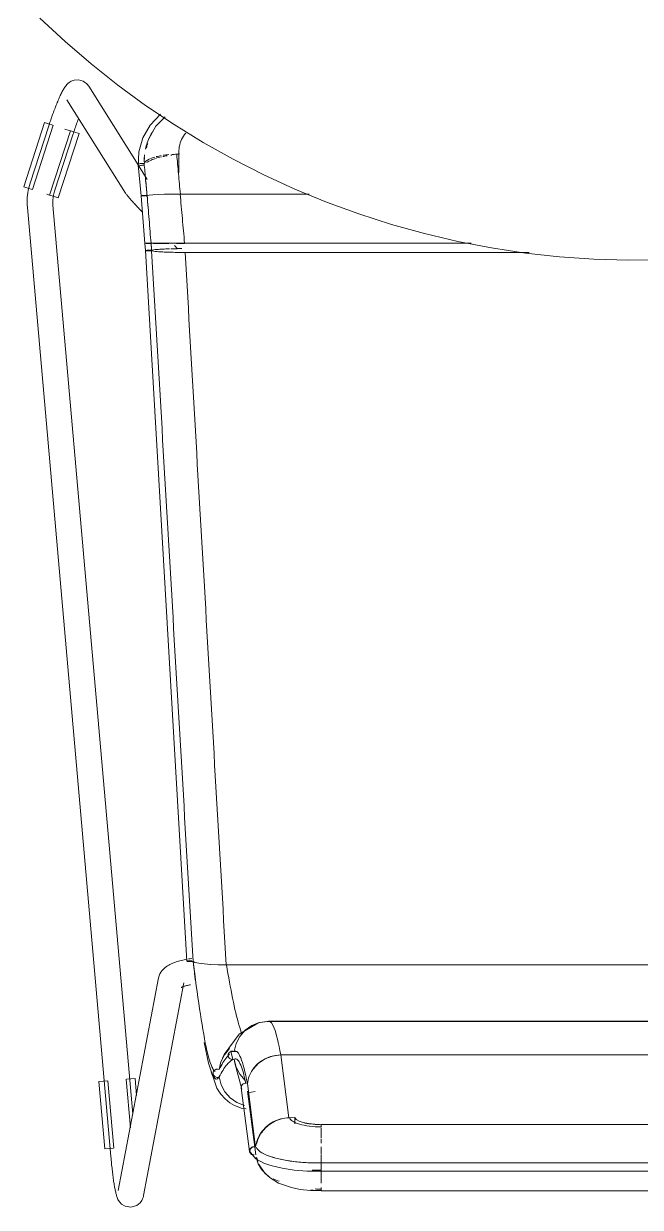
# Model space of a CAD drawing. Header units: millimetres. Extents: x 155920 to 295199, y -4084 to 97293.
# Drawn here: x 230005 to 230292, y 30465 to 31017 of the extents above; entities that cross this region are included whole.
import ezdxf

# ---------------------------------------------------------------- set-up
doc = ezdxf.new("R2010")
doc.units = ezdxf.units.MM
doc.header["$MEASUREMENT"] = 0
doc.layers.add('I-FURN', color=8, linetype='CONTINUOUS', lineweight=9)

msp = doc.modelspace()

# ---------------------------------------------------------------- linework, layer by layer
at = {"layer": 'I-FURN'}
for p, q in [((230012.33, 31019.91), (230024.03, 31009)), ((230024.03, 31009), (230036.16, 30998.56)), ((230036.16, 30998.56), (230048.69, 30988.61)), ((230030.27, 30991.16), (230028.3, 30990.99)), ((230032.5, 30990.57), (230030.27, 30991.16)), ((230022.76, 30985.68), (230022.53, 30985.24)), ((230022.99, 30986.11), (230022.76, 30985.68)), ((230023.22, 30986.52), (230022.99, 30986.11)), ((230023.45, 30986.92), (230023.22, 30986.52)), ((230023.69, 30987.31), (230023.45, 30986.92)), ((230023.95, 30987.7), (230023.69, 30987.31)), ((230024.23, 30988.09), (230023.95, 30987.7)), ((230024.54, 30988.49), (230024.23, 30988.09)), ((230024.91, 30988.91), (230024.54, 30988.49)), ((230025.37, 30989.38), (230024.91, 30988.91)), ((230026, 30989.9), (230025.37, 30989.38)), ((230026.92, 30990.47), (230026, 30989.9)), ((230028.3, 30990.99), (230026.92, 30990.47)), ((230034.23, 30989.35), (230032.5, 30990.57)), ((230034.23, 30989.35), (230035.12, 30988.23)), ((230058.16, 30951.46), (230035.12, 30988.23)), ((230048.69, 30988.61), (230061.61, 30979.18)), ((230020.39, 30980.5), (230020.14, 30979.89)), ((230020.63, 30981.1), (230020.39, 30980.5)), ((230020.88, 30981.68), (230020.63, 30981.1)), ((230021.12, 30982.24), (230020.88, 30981.68)), ((230021.36, 30982.78), (230021.12, 30982.24)), ((230021.6, 30983.31), (230021.36, 30982.78)), ((230021.84, 30983.82), (230021.6, 30983.31)), ((230022.07, 30984.31), (230021.84, 30983.82)), ((230022.3, 30984.78), (230022.07, 30984.31)), ((230022.53, 30985.24), (230022.3, 30984.78)), ((230024.95, 30981.86), (230052.26, 30938.27)), ((230018.36, 30975.24), (230018.11, 30974.53)), ((230018.62, 30975.94), (230018.36, 30975.24)), ((230018.87, 30976.63), (230018.62, 30975.94)), ((230019.13, 30977.31), (230018.87, 30976.63)), ((230019.38, 30977.97), (230019.13, 30977.31)), ((230019.64, 30978.63), (230019.38, 30977.97)), ((230019.89, 30979.27), (230019.64, 30978.63)), ((230020.14, 30979.89), (230019.89, 30979.27)), ((230061.61, 30979.18), (230074.9, 30970.27)), ((230063.76, 30970.04), (230068.5, 30975.19)), ((230004.75, 30941.25), (230014.44, 30971.26)), ((230016.46, 30969.7), (230007.75, 30942.89)), ((230008.8, 30939.95), (230018.48, 30969.95)), ((230014.44, 30971.26), (230016.39, 30970.63)), ((230016.39, 30970.63), (230018.37, 30969.99)), ((230016.61, 30970.16), (230016.46, 30969.7)), ((230016.86, 30970.9), (230016.61, 30970.16)), ((230017.1, 30971.64), (230016.86, 30970.9)), ((230017.35, 30972.37), (230017.1, 30971.64)), ((230017.6, 30973.1), (230017.35, 30972.37)), ((230017.86, 30973.82), (230017.6, 30973.1)), ((230018.11, 30974.53), (230017.86, 30973.82)), ((230028.91, 30969.07), (230028.67, 30968.39)), ((230029.14, 30969.74), (230028.91, 30969.07)), ((230029.38, 30970.41), (230029.14, 30969.74)), ((230029.61, 30971.07), (230029.38, 30970.41)), ((230029.85, 30971.71), (230029.61, 30971.07)), ((230030.08, 30972.35), (230029.85, 30971.71)), ((230030.32, 30972.97), (230030.08, 30972.35)), ((230060.37, 30964.03), (230063.76, 30970.04)), ((230063.08, 30963.63), (230066.44, 30969.46)), ((230066.44, 30969.46), (230070.71, 30973.93)), ((230074.9, 30970.27), (230088.53, 30961.89)), ((230026.55, 30967.35), (230016.86, 30937.34)), ((230019.17, 30939.18), (230027.88, 30965.99)), ((230020.91, 30936.04), (230030.6, 30966.04)), ((230026.46, 30967.38), (230023.98, 30968.18)), ((230026.67, 30967.31), (230028.64, 30966.67)), ((230027.98, 30966.32), (230027.88, 30965.99)), ((230028.21, 30967.02), (230027.98, 30966.32)), ((230028.44, 30967.7), (230028.21, 30967.02)), ((230028.67, 30968.39), (230028.44, 30967.7)), ((230028.64, 30966.67), (230030.6, 30966.04)), ((230058.5, 30957.51), (230060.37, 30964.03)), ((230088.53, 30961.89), (230102.49, 30954.07)), ((230058.21, 30950.6), (230058.5, 30957.51)), ((230076.16, 30956.39), (230077.21, 30956.39)), ((230077.15, 30957.63), (230077.15, 30947.88)), ((230102.49, 30954.07), (230116.74, 30946.81)), ((230058.09, 30951.5), (230059.51, 30937)), ((230062.43, 30944.64), (230058.39, 30951.09)), ((230007.42, 30941.8), (230007.13, 30940.69)), ((230007.75, 30942.89), (230007.42, 30941.8)), ((230116.74, 30946.81), (230131.28, 30940.13)), ((230006.71, 30940.62), (230004.75, 30941.25)), ((230006.43, 30936.18), (230006.37, 30935.04)), ((230006.54, 30937.32), (230006.43, 30936.18)), ((230006.69, 30938.45), (230006.54, 30937.32)), ((230006.89, 30939.58), (230006.69, 30938.45)), ((230008.68, 30939.99), (230006.71, 30940.62)), ((230007.13, 30940.69), (230006.89, 30939.58)), ((230016.77, 30937.37), (230015.6, 30937.75)), ((230018.96, 30936.67), (230016.98, 30937.3)), ((230018.4, 30935.26), (230018.46, 30935.92)), ((230018.46, 30935.92), (230018.55, 30936.58)), ((230018.55, 30936.58), (230018.66, 30937.23)), ((230018.66, 30937.23), (230018.8, 30937.88)), ((230018.8, 30937.88), (230018.97, 30938.52)), ((230020.91, 30936.04), (230018.96, 30936.67)), ((230018.97, 30938.52), (230019.16, 30939.16)), ((230019.16, 30939.16), (230019.17, 30939.18)), ((230052.26, 30938.27), (230052.47, 30937.95)), ((230052.47, 30937.95), (230052.66, 30937.69)), ((230052.66, 30937.69), (230052.83, 30937.46)), ((230052.83, 30937.46), (230053.01, 30937.24)), ((230053.01, 30937.24), (230053.19, 30937.02)), ((230053.19, 30937.02), (230053.37, 30936.79)), ((230053.37, 30936.79), (230053.58, 30936.55)), ((230053.58, 30936.55), (230053.79, 30936.29)), ((230053.79, 30936.29), (230054.02, 30936.03)), ((230054.02, 30936.03), (230054.26, 30935.75)), ((230059.51, 30937.01), (230059.58, 30937.03)), ((230059.58, 30937.03), (230059.51, 30937.01)), ((230059.51, 30937), (230061.34, 30914.8)), ((230059.51, 30937), (230059.57, 30936.98)), ((230059.58, 30936.98), (230059.51, 30937)), ((230059.57, 30936.98), (230059.76, 30936.95)), ((230059.77, 30937.06), (230059.58, 30937.03)), ((230059.76, 30936.95), (230059.58, 30936.98)), ((230060.06, 30936.93), (230059.76, 30936.95)), ((230059.76, 30936.95), (230060.05, 30936.93)), ((230060.06, 30937.08), (230059.77, 30937.06)), ((230059.77, 30937.06), (230060.07, 30937.08)), ((230060.05, 30936.93), (230060.43, 30936.92)), ((230060.45, 30937.09), (230060.06, 30937.08)), ((230060.44, 30936.92), (230060.06, 30936.93)), ((230060.07, 30937.08), (230060.45, 30937.09)), ((230060.43, 30936.92), (230060.89, 30936.91)), ((230060.89, 30936.91), (230060.44, 30936.92)), ((230060.9, 30937.1), (230060.45, 30937.09)), ((230060.45, 30937.09), (230060.9, 30937.1)), ((230060.89, 30936.91), (230061.38, 30936.9)), ((230061.38, 30936.9), (230060.89, 30936.91)), ((230061.39, 30937.11), (230060.9, 30937.1)), ((230060.9, 30937.1), (230061.4, 30937.11)), ((230061.89, 30937.11), (230061.39, 30937.11)), ((230061.4, 30937.11), (230061.89, 30937.11)), ((230061.87, 30936.9), (230062.35, 30936.91)), ((230062.35, 30936.91), (230061.88, 30936.9)), ((230062.36, 30937.1), (230061.89, 30937.11)), ((230061.89, 30937.11), (230062.36, 30937.1)), ((230062.36, 30937.1), (230063.25, 30937.29)), ((230063.25, 30937.29), (230062.36, 30937.1)), ((230063.25, 30937.29), (230064.97, 30937.47)), ((230064.99, 30937.47), (230063.25, 30937.29)), ((230064.98, 30937.47), (230067.42, 30937.62)), ((230067.46, 30937.62), (230064.99, 30937.47)), ((230070.56, 30937.74), (230067.46, 30937.62)), ((230067.46, 30937.62), (230070.5, 30937.73)), ((230070.56, 30937.73), (230074, 30937.81)), ((230074.1, 30937.81), (230070.56, 30937.74)), ((230074.1, 30937.81), (230077.74, 30937.84)), ((230077.86, 30937.84), (230074.1, 30937.81)), ((230137.97, 30937.84), (230077.86, 30937.84)), ((230077.86, 30937.84), (230137.97, 30937.84)), ((230131.28, 30940.13), (230146.07, 30934.04)), ((230006.37, 30935.04), (230006.36, 30933.9)), ((230006.36, 30933.9), (230006.39, 30932.76)), ((230006.39, 30932.76), (230006.46, 30931.62)), ((230006.46, 30931.62), (230006.47, 30931.57)), ((230006.47, 30931.57), (230045.41, 30488.25)), ((230018.36, 30934.6), (230018.4, 30935.26)), ((230018.36, 30933.94), (230018.36, 30934.6)), ((230018.37, 30933.28), (230018.36, 30933.94)), ((230018.42, 30932.62), (230018.37, 30933.28)), ((230055.72, 30508.12), (230018.42, 30932.62)), ((230054.26, 30935.75), (230054.52, 30935.45)), ((230054.52, 30935.45), (230054.79, 30935.14)), ((230054.79, 30935.14), (230055.08, 30934.82)), ((230055.08, 30934.82), (230055.38, 30934.48)), ((230055.38, 30934.48), (230055.7, 30934.13)), ((230055.7, 30934.13), (230056.03, 30933.77)), ((230056.03, 30933.77), (230056.37, 30933.39)), ((230056.37, 30933.39), (230056.73, 30933)), ((230056.73, 30933), (230057.09, 30932.6)), ((230057.09, 30932.6), (230057.48, 30932.19)), ((230057.48, 30932.19), (230057.87, 30931.76)), ((230057.87, 30931.76), (230058.27, 30931.33)), ((230058.27, 30931.33), (230058.68, 30930.88)), ((230058.68, 30930.88), (230059.11, 30930.43)), ((230059.11, 30930.43), (230059.54, 30929.96)), ((230146.07, 30934.04), (230161.1, 30928.54)), ((230059.54, 30929.96), (230059.98, 30929.49)), ((230161.1, 30928.54), (230176.33, 30923.65)), ((230176.33, 30923.65), (230191.75, 30919.37)), ((230191.75, 30919.37), (230207.32, 30915.71)), ((230061.34, 30914.8), (230061.41, 30914.81)), ((230061.4, 30914.81), (230061.34, 30914.8)), ((230061.61, 30911.44), (230061.34, 30914.8)), ((230061.41, 30914.8), (230061.34, 30914.8)), ((230061.34, 30914.8), (230061.4, 30914.8)), ((230061.59, 30914.81), (230061.89, 30914.81)), ((230061.88, 30914.81), (230061.59, 30914.81)), ((230062.26, 30914.81), (230061.88, 30914.81)), ((230061.89, 30914.81), (230062.27, 30914.81)), ((230062.27, 30914.8), (230061.89, 30914.8)), ((230061.89, 30914.8), (230062.27, 30914.8)), ((230062.72, 30914.81), (230062.26, 30914.81)), ((230062.27, 30914.81), (230062.72, 30914.81)), ((230062.73, 30914.8), (230062.27, 30914.8)), ((230062.27, 30914.8), (230062.72, 30914.8)), ((230062.72, 30914.81), (230063.21, 30914.81)), ((230063.21, 30914.81), (230062.72, 30914.81)), ((230062.72, 30914.8), (230063.21, 30914.8)), ((230063.22, 30914.8), (230062.73, 30914.8)), ((230063.21, 30914.81), (230063.71, 30914.81)), ((230063.7, 30914.81), (230063.21, 30914.81)), ((230063.21, 30914.8), (230063.71, 30914.8)), ((230063.71, 30914.8), (230063.22, 30914.8)), ((230064.17, 30914.81), (230063.7, 30914.81)), ((230063.71, 30914.81), (230064.18, 30914.81)), ((230064.18, 30914.8), (230063.71, 30914.8)), ((230063.71, 30914.8), (230064.18, 30914.8)), ((230065.06, 30914.83), (230064.17, 30914.81)), ((230064.18, 30914.81), (230065.07, 30914.83)), ((230066.81, 30914.84), (230065.06, 30914.83)), ((230065.07, 30914.83), (230066.81, 30914.84)), ((230066.83, 30914.77), (230065.08, 30914.78)), ((230065.08, 30914.78), (230066.83, 30914.77)), ((230066.81, 30914.84), (230069.31, 30914.85)), ((230069.31, 30914.85), (230066.81, 30914.84)), ((230069.33, 30914.76), (230066.83, 30914.77)), ((230066.83, 30914.77), (230069.33, 30914.76)), ((230072.45, 30914.86), (230069.31, 30914.85)), ((230069.32, 30914.85), (230072.44, 30914.86)), ((230072.45, 30914.75), (230069.33, 30914.76)), ((230069.33, 30914.76), (230072.45, 30914.75)), ((230072.45, 30914.86), (230076.01, 30914.87)), ((230076.01, 30914.87), (230072.45, 30914.86)), ((230076.01, 30914.87), (230079.8, 30914.87)), ((230079.8, 30914.87), (230076.01, 30914.87)), ((230079.79, 30914.74), (230076.01, 30914.74)), ((230076.01, 30914.74), (230079.79, 30914.74)), ((230079.8, 30914.87), (230213.54, 30914.87)), ((230213.54, 30914.87), (230079.8, 30914.87)), ((230207.32, 30915.71), (230223.03, 30912.68)), ((230061.68, 30911.47), (230061.61, 30911.45)), ((230061.61, 30911.44), (230080.9, 30579.54)), ((230061.61, 30911.44), (230061.68, 30911.42)), ((230061.87, 30911.5), (230061.68, 30911.47)), ((230061.68, 30911.42), (230061.86, 30911.39)), ((230061.86, 30911.39), (230062.16, 30911.37)), ((230062.16, 30911.52), (230061.87, 30911.5)), ((230062.55, 30911.54), (230062.16, 30911.52)), ((230062.16, 30911.37), (230062.54, 30911.35)), ((230062.54, 30911.35), (230062.99, 30911.34)), ((230063, 30911.55), (230062.55, 30911.54)), ((230062.99, 30911.34), (230063.48, 30911.33)), ((230063.49, 30911.56), (230063, 30911.55)), ((230063.48, 30911.33), (230063.98, 30911.34)), ((230063.98, 30911.55), (230063.49, 30911.56)), ((230064.45, 30911.54), (230063.98, 30911.55)), ((230063.98, 30911.34), (230064.45, 30911.35)), ((230065.36, 30911.75), (230064.45, 30911.54)), ((230064.45, 30911.35), (230065.34, 30911.13)), ((230065.34, 30911.13), (230067.08, 30910.94)), ((230067.11, 30911.95), (230065.36, 30911.75)), ((230067.08, 30910.94), (230069.59, 30910.78)), ((230069.6, 30912.11), (230067.11, 30911.95)), ((230069.59, 30910.78), (230072.72, 30910.66)), ((230072.72, 30912.23), (230069.6, 30912.11)), ((230072.72, 30910.66), (230076.28, 30910.58)), ((230076.27, 30912.31), (230073.37, 30912.25)), ((230075.1, 30913.72), (230076.52, 30912.25)), ((230078.53, 30912.33), (230076.27, 30912.31)), ((230076.28, 30910.58), (230080.07, 30910.55)), ((230080.07, 30910.55), (230240.64, 30910.55)), ((230240.64, 30910.55), (230080.07, 30910.55)), ((230223.03, 30912.68), (230238.85, 30910.27)), ((230238.85, 30910.27), (230254.75, 30908.5)), ((230254.75, 30908.5), (230270.71, 30907.37)), ((230270.71, 30907.37), (230286.7, 30906.88)), ((230286.7, 30906.88), (230302.7, 30907.03)), ((230070.28, 30576.16), (230070.81, 30576.62)), ((230070.81, 30576.62), (230071.34, 30577.02)), ((230071.34, 30577.02), (230071.88, 30577.38)), ((230071.88, 30577.38), (230072.42, 30577.7)), ((230072.42, 30577.7), (230072.96, 30577.99)), ((230072.96, 30577.99), (230073.51, 30578.26)), ((230073.51, 30578.26), (230074.07, 30578.52)), ((230074.07, 30578.52), (230074.64, 30578.75)), ((230074.64, 30578.75), (230075.22, 30578.97)), ((230075.22, 30578.97), (230075.81, 30579.18)), ((230075.81, 30579.18), (230076.42, 30579.37)), ((230076.42, 30579.37), (230077.03, 30579.55)), ((230077.03, 30579.55), (230077.66, 30579.73)), ((230077.66, 30579.73), (230078.31, 30579.89)), ((230078.31, 30579.89), (230078.96, 30580.04)), ((230078.96, 30580.04), (230079.63, 30580.18)), ((230079.63, 30580.18), (230080.31, 30580.32)), ((230080.31, 30580.32), (230081, 30580.44)), ((230080.96, 30579.59), (230080.9, 30579.54)), ((230080.9, 30579.54), (230080.96, 30579.59)), ((230080.97, 30579.48), (230080.9, 30579.54)), ((230080.9, 30579.53), (230080.97, 30579.48)), ((230081.15, 30579.64), (230080.96, 30579.59)), ((230080.96, 30579.59), (230081.14, 30579.64)), ((230080.97, 30579.48), (230081.17, 30579.43)), ((230081.16, 30579.43), (230080.97, 30579.48)), ((230081.14, 30579.64), (230081.43, 30579.68)), ((230081.44, 30579.68), (230081.15, 30579.64)), ((230081.46, 30579.39), (230081.16, 30579.43)), ((230081.17, 30579.43), (230081.47, 30579.39)), ((230081.43, 30579.68), (230081.81, 30579.72)), ((230081.82, 30579.72), (230081.44, 30579.68)), ((230081.85, 30579.35), (230081.46, 30579.39)), ((230081.47, 30579.39), (230081.85, 30579.35)), ((230081.71, 30580.56), (230082.42, 30580.67)), ((230081.81, 30579.72), (230082.27, 30579.74)), ((230082.27, 30579.74), (230081.82, 30579.72)), ((230081.85, 30579.35), (230082.31, 30579.33)), ((230082.3, 30579.33), (230081.85, 30579.35)), ((230082.76, 30579.75), (230082.27, 30579.74)), ((230082.27, 30579.74), (230082.76, 30579.75)), ((230082.8, 30579.32), (230082.3, 30579.33)), ((230082.31, 30579.33), (230082.8, 30579.32)), ((230082.42, 30580.67), (230083.15, 30580.77)), ((230083.26, 30579.75), (230082.76, 30579.75)), ((230082.76, 30579.75), (230083.26, 30579.75)), ((230082.8, 30579.32), (230083.3, 30579.33)), ((230083.29, 30579.33), (230082.8, 30579.32)), ((230083.77, 30579.35), (230083.29, 30579.33)), ((230083.3, 30579.33), (230083.77, 30579.35)), ((230084.67, 30578.95), (230083.77, 30579.35)), ((230083.77, 30579.35), (230084.67, 30578.95)), ((230086.41, 30578.58), (230084.67, 30578.95)), ((230084.67, 30578.95), (230086.42, 30578.58)), ((230088.88, 30578.27), (230086.41, 30578.58)), ((230086.42, 30578.58), (230088.91, 30578.27)), ((230091.97, 30578.03), (230088.91, 30578.27)), ((230088.91, 30578.27), (230092.01, 30578.03)), ((230095.49, 30577.88), (230092.01, 30578.03)), ((230092.01, 30578.03), (230095.55, 30577.88)), ((230099.24, 30577.82), (230095.55, 30577.88)), ((230095.55, 30577.88), (230099.32, 30577.82)), ((230099.32, 30577.82), (230482.72, 30577.82)), ((230482.72, 30577.82), (230099.32, 30577.82)), ((230067.71, 30571.69), (230048.89, 30472.4)), ((230067.71, 30571.69), (230067.97, 30572.68)), ((230067.97, 30572.68), (230068.33, 30573.57)), ((230068.33, 30573.57), (230068.77, 30574.36)), ((230068.77, 30574.36), (230069.25, 30575.05)), ((230069.25, 30575.05), (230069.76, 30575.65)), ((230069.76, 30575.65), (230070.28, 30576.16)), ((230060.68, 30470.16), (230079.5, 30569.46)), ((230078.28, 30567.23), (230078.3, 30567.24)), ((230078.3, 30567.24), (230078.38, 30567.28)), ((230078.38, 30567.28), (230078.46, 30567.33)), ((230078.46, 30567.33), (230078.62, 30567.41)), ((230078.62, 30567.41), (230078.81, 30567.49)), ((230078.81, 30567.49), (230079.04, 30567.59)), ((230079.04, 30567.59), (230079.31, 30567.69)), ((230079.31, 30567.69), (230079.61, 30567.8)), ((230079.61, 30567.8), (230079.95, 30567.9)), ((230079.95, 30567.9), (230080.32, 30568.01)), ((230080.32, 30568.01), (230080.71, 30568.12)), ((230080.71, 30568.12), (230081.13, 30568.23)), ((230081.13, 30568.23), (230081.58, 30568.33)), ((230081.58, 30568.33), (230082.05, 30568.43)), ((230082.05, 30568.43), (230082.54, 30568.53)), ((230113.97, 30550.6), (230105.32, 30545.49)), ((230111.26, 30549.48), (230108.13, 30547.31)), ((230108.13, 30547.3), (230111.27, 30549.47)), ((230114.13, 30550.67), (230110.95, 30549.3)), ((230114.83, 30550.84), (230111.26, 30549.48)), ((230111.27, 30549.47), (230114.83, 30550.84)), ((230119.16, 30551.47), (230114.13, 30550.67)), ((230118.62, 30551.32), (230114.83, 30550.84)), ((230114.83, 30550.84), (230118.62, 30551.31)), ((230118.62, 30551.32), (230463.41, 30551.32)), ((230463.41, 30551.32), (230118.62, 30551.32)), ((230158.07, 30551.47), (230119.16, 30551.47)), ((230462.87, 30551.47), (230158.07, 30551.47)), ((230105.32, 30545.49), (230098.34, 30535.95)), ((230103.87, 30541.04), (230105.62, 30544.43)), ((230105.62, 30544.43), (230103.87, 30541.04)), ((230108.13, 30547.31), (230105.62, 30544.43)), ((230105.62, 30544.43), (230108.13, 30547.3)), ((230089.01, 30541.62), (230090.91, 30531.96)), ((230100.79, 30538.71), (230098.39, 30535.87)), ((230098.4, 30535.87), (230100.79, 30538.71)), ((230103.87, 30541.04), (230102.97, 30537.33)), ((230095.96, 30528.93), (230096.76, 30532.55)), ((230096.75, 30532.55), (230095.96, 30528.94)), ((230098.39, 30535.87), (230096.75, 30532.55)), ((230096.76, 30532.55), (230098.4, 30535.87)), ((230098.34, 30535.95), (230097.45, 30534.2)), ((230100.13, 30535.57), (230100.2, 30536.06)), ((230100.2, 30536.06), (230100.13, 30535.57)), ((230100.2, 30535.08), (230100.13, 30535.57)), ((230100.13, 30535.57), (230100.2, 30535.08)), ((230100.2, 30536.06), (230100.39, 30536.52)), ((230100.39, 30536.52), (230100.2, 30536.06)), ((230100.39, 30534.62), (230100.2, 30535.08)), ((230100.2, 30535.08), (230100.39, 30534.62)), ((230100.39, 30536.52), (230100.68, 30536.93)), ((230100.68, 30536.93), (230100.39, 30536.52)), ((230100.68, 30534.22), (230100.39, 30534.62)), ((230100.39, 30534.62), (230100.68, 30534.22)), ((230100.68, 30536.93), (230101.07, 30537.24)), ((230101.06, 30537.24), (230100.68, 30536.93)), ((230101.07, 30533.9), (230100.68, 30534.22)), ((230100.68, 30534.22), (230101.06, 30533.9)), ((230101.51, 30537.44), (230101.06, 30537.24)), ((230101.06, 30533.9), (230101.51, 30533.7)), ((230101.07, 30537.24), (230101.52, 30537.44)), ((230101.52, 30533.7), (230101.07, 30533.9)), ((230104.04, 30537.34), (230101.16, 30537.29)), ((230101.46, 30537.43), (230102.29, 30533.54)), ((230102, 30537.53), (230101.51, 30537.44)), ((230101.51, 30533.7), (230102, 30533.62)), ((230101.52, 30537.44), (230102.01, 30537.52)), ((230102.01, 30533.62), (230101.52, 30533.7)), ((230102.5, 30537.49), (230102, 30537.53)), ((230102, 30533.62), (230102.5, 30533.66)), ((230102.01, 30537.52), (230102.5, 30537.48)), ((230102.5, 30533.66), (230102.01, 30533.62)), ((230102.97, 30537.33), (230102.5, 30537.49)), ((230102.5, 30537.48), (230102.97, 30537.32)), ((230102.97, 30533.82), (230102.5, 30533.66)), ((230102.5, 30533.66), (230102.97, 30533.82)), ((230102.97, 30533.82), (230103.87, 30530.1)), ((230103.33, 30531.97), (230103.01, 30533.84)), ((230117.34, 30533.92), (230114.23, 30531.85)), ((230120.89, 30535.24), (230117.34, 30533.92)), ((230124.66, 30535.72), (230120.89, 30535.24)), ((230128.52, 30506.44), (230124.66, 30535.72)), ((230124.66, 30535.72), (230457.37, 30535.72)), ((230457.37, 30535.72), (230124.66, 30535.72)), ((230090.91, 30531.96), (230094.9, 30520.24)), ((230093.14, 30527.15), (230093.2, 30527.64)), ((230093.2, 30527.64), (230093.14, 30527.15)), ((230093.22, 30526.67), (230093.14, 30527.15)), ((230093.14, 30527.15), (230093.21, 30526.67)), ((230093.2, 30527.64), (230093.38, 30528.1)), ((230093.38, 30528.1), (230093.2, 30527.64)), ((230093.38, 30528.1), (230093.67, 30528.5)), ((230093.67, 30528.5), (230093.38, 30528.1)), ((230093.67, 30528.5), (230094.05, 30528.82)), ((230094.05, 30528.82), (230093.67, 30528.5)), ((230094.5, 30529.03), (230094.05, 30528.82)), ((230094.05, 30528.82), (230094.5, 30529.02)), ((230094.99, 30529.12), (230094.5, 30529.03)), ((230094.5, 30529.02), (230094.99, 30529.11)), ((230095.49, 30529.09), (230094.99, 30529.12)), ((230094.99, 30529.11), (230095.49, 30529.09)), ((230095.49, 30529.09), (230095.96, 30528.93)), ((230095.96, 30528.94), (230095.49, 30529.09)), ((230106.3, 30520.36), (230103.33, 30531.97)), ((230103.87, 30530.1), (230105.62, 30526.71)), ((230114.23, 30531.85), (230111.74, 30529.11)), ((230039.84, 30523.27), (230041.88, 30523.44)), ((230042.6, 30491.85), (230039.84, 30523.27)), ((230041.88, 30523.44), (230043.95, 30523.63)), ((230046.83, 30492.23), (230044.07, 30523.64)), ((230052.52, 30524.38), (230054.51, 30501.77)), ((230052.64, 30524.39), (230054.71, 30524.57)), ((230054.71, 30524.57), (230056.75, 30524.75)), ((230057.44, 30516.86), (230056.75, 30524.75)), ((230093.21, 30526.67), (230093.41, 30526.21)), ((230093.41, 30526.21), (230093.22, 30526.67)), ((230093.71, 30525.82), (230093.41, 30526.21)), ((230093.41, 30526.21), (230093.71, 30525.82)), ((230094.1, 30525.51), (230093.71, 30525.82)), ((230093.71, 30525.82), (230094.1, 30525.51)), ((230094.55, 30525.32), (230094.1, 30525.51)), ((230094.1, 30525.51), (230094.55, 30525.32)), ((230095.05, 30525.24), (230094.55, 30525.32)), ((230094.55, 30525.32), (230095.05, 30525.24)), ((230095.54, 30525.29), (230095.05, 30525.24)), ((230095.05, 30525.24), (230095.54, 30525.28)), ((230096.01, 30525.45), (230095.54, 30525.29)), ((230095.54, 30525.28), (230096.01, 30525.45)), ((230096.01, 30525.45), (230096.92, 30521.82)), ((230096.92, 30521.82), (230098.66, 30518.5)), ((230105.62, 30526.71), (230108.13, 30523.84)), ((230106.53, 30521.58), (230106.34, 30521.14)), ((230106.82, 30521.96), (230106.53, 30521.58)), ((230107.2, 30522.26), (230106.82, 30521.96)), ((230107.65, 30522.46), (230107.2, 30522.26)), ((230108.15, 30522.53), (230107.65, 30522.46)), ((230108.64, 30522.5), (230108.15, 30522.53)), ((230112.96, 30492.64), (230109.11, 30522.34)), ((230094.9, 30520.24), (230096.71, 30517.42)), ((230096.71, 30517.42), (230098.71, 30515.18)), ((230098.66, 30518.5), (230101.14, 30515.67)), ((230106.34, 30521.14), (230106.27, 30520.67)), ((230106.27, 30520.67), (230106.33, 30520.2)), ((230106.28, 30520.44), (230110.14, 30490.66)), ((230106.33, 30520.2), (230106.52, 30519.76)), ((230109.13, 30518.79), (230112.98, 30489.1)), ((230109.26, 30518.01), (230112.75, 30518.7)), ((230098.71, 30515.18), (230100.88, 30513.4)), ((230100.88, 30513.4), (230103.15, 30512.06)), ((230101.14, 30515.67), (230104.22, 30513.5)), ((230103.15, 30512.06), (230106.75, 30510.76)), ((230104.22, 30513.5), (230107.74, 30512.1)), ((230106.75, 30510.76), (230108.52, 30510.53)), ((230131.24, 30506.51), (230128.52, 30506.44)), ((230131.24, 30506.51), (230131.24, 30503.5)), ((230131.88, 30505.65), (230131.24, 30506.51)), ((230133.23, 30504.86), (230131.88, 30505.65)), ((230135.21, 30504.19), (230133.23, 30504.86)), ((230137.7, 30503.68), (230135.21, 30504.19)), ((230140.55, 30503.36), (230137.7, 30503.68)), ((230143.59, 30503.25), (230140.55, 30503.36)), ((230438.44, 30503.25), (230143.59, 30503.25)), ((230143.59, 30503.19), (230438.44, 30503.19)), ((230143.59, 30499.92), (230143.59, 30501.66)), ((230143.59, 30499.86), (230143.59, 30499.19)), ((230143.59, 30496.88), (230143.59, 30499.34)), ((230112.83, 30490.29), (230112.21, 30495.07)), ((230143.59, 30494.51), (230143.59, 30496.35)), ((230044.64, 30492.03), (230042.6, 30491.85)), ((230046.71, 30492.22), (230044.64, 30492.03)), ((230045.43, 30488.09), (230045.41, 30488.25)), ((230045.5, 30487.34), (230045.43, 30488.09)), ((230113.04, 30487.26), (230110.5, 30490.16)), ((230118.92, 30488.62), (230122.36, 30487.52)), ((230143.59, 30489.33), (230143.59, 30492.88)), ((230143.59, 30489.13), (230143.59, 30485.32)), ((230143.59, 30485.32), (230143.59, 30489.13)), ((230045.57, 30486.59), (230045.5, 30487.34)), ((230045.64, 30485.84), (230045.57, 30486.59)), ((230045.71, 30485.1), (230045.64, 30485.84)), ((230045.79, 30484.36), (230045.71, 30485.1)), ((230045.87, 30483.62), (230045.79, 30484.36)), ((230045.95, 30482.9), (230045.87, 30483.62)), ((230046.03, 30482.18), (230045.95, 30482.9)), ((230117.16, 30485.08), (230113.04, 30487.26)), ((230114.62, 30484.47), (230114.52, 30484.67)), ((230117.3, 30480.57), (230114.62, 30484.47)), ((230120.62, 30483.91), (230117.16, 30485.08)), ((230125.31, 30482.81), (230120.62, 30483.91)), ((230122.36, 30487.52), (230126.79, 30486.55)), ((230130.93, 30481.97), (230125.31, 30482.81)), ((230126.79, 30486.55), (230130.8, 30485.96)), ((230130.8, 30485.96), (230137.37, 30485.43)), ((230137.37, 30485.43), (230143.59, 30485.35)), ((230438.44, 30485.35), (230143.59, 30485.35)), ((230143.59, 30481.39), (230143.59, 30485.34)), ((230143.59, 30485.34), (230143.59, 30485.24)), ((230143.59, 30485.24), (230143.59, 30485.01)), ((230143.59, 30485.01), (230143.59, 30484.68)), ((230143.59, 30484.68), (230143.59, 30484.27)), ((230143.59, 30484.27), (230143.59, 30483.79)), ((230143.59, 30483.79), (230143.59, 30483.29)), ((230143.59, 30483.29), (230143.59, 30482.8)), ((230143.59, 30482.8), (230143.59, 30482.35)), ((230046.11, 30481.47), (230046.03, 30482.18)), ((230046.2, 30480.77), (230046.11, 30481.47)), ((230046.28, 30480.08), (230046.2, 30480.77)), ((230046.37, 30479.41), (230046.28, 30480.08)), ((230046.46, 30478.74), (230046.37, 30479.41)), ((230046.54, 30478.09), (230046.46, 30478.74)), ((230046.63, 30477.46), (230046.54, 30478.09)), ((230046.72, 30476.84), (230046.63, 30477.46)), ((230119.77, 30478.28), (230117.3, 30480.57)), ((230123.66, 30475.89), (230119.77, 30478.28)), ((230137.05, 30481.48), (230130.93, 30481.97)), ((230143.59, 30481.39), (230137.05, 30481.48)), ((230143.59, 30482.35), (230143.59, 30481.96)), ((230143.59, 30481.96), (230143.59, 30481.65)), ((230143.59, 30481.65), (230143.59, 30481.46)), ((230143.59, 30481.63), (230143.59, 30478.61)), ((230143.59, 30478.62), (230143.59, 30481.63)), ((230143.59, 30481.46), (230143.59, 30481.39)), ((230143.59, 30481.39), (230438.44, 30481.39)), ((230143.59, 30475.87), (230143.59, 30478.45)), ((230046.82, 30476.24), (230046.72, 30476.84)), ((230046.91, 30475.65), (230046.82, 30476.24)), ((230047, 30475.08), (230046.91, 30475.65)), ((230047.09, 30474.53), (230047, 30475.08)), ((230047.19, 30474), (230047.09, 30474.53)), ((230047.28, 30473.49), (230047.19, 30474)), ((230047.38, 30472.99), (230047.28, 30473.49)), ((230047.47, 30472.51), (230047.38, 30472.99)), ((230047.57, 30472.05), (230047.47, 30472.51)), ((230047.67, 30471.61), (230047.57, 30472.05)), ((230047.77, 30471.18), (230047.67, 30471.61)), ((230129.7, 30473.76), (230123.66, 30475.89)), ((230133.74, 30472.97), (230129.7, 30473.76)), ((230138.56, 30472.46), (230133.74, 30472.97)), ((230143.59, 30472.35), (230138.56, 30472.46)), ((230143.59, 30472.37), (230143.59, 30473.84)), ((230143.59, 30472.52), (230143.59, 30472.35)), ((230143.59, 30472.35), (230438.44, 30472.35)), ((230047.87, 30470.77), (230047.77, 30471.18)), ((230047.98, 30470.37), (230047.87, 30470.77)), ((230048.09, 30469.97), (230047.98, 30470.37)), ((230048.22, 30469.58), (230048.09, 30469.97)), ((230048.36, 30469.17), (230048.22, 30469.58)), ((230048.53, 30468.74), (230048.36, 30469.17)), ((230048.74, 30468.27), (230048.53, 30468.74)), ((230049.05, 30467.71), (230048.74, 30468.27)), ((230049.53, 30467), (230049.05, 30467.71)), ((230050.38, 30466.1), (230049.53, 30467)), ((230052.04, 30465.06), (230050.38, 30466.1)), ((230057.55, 30465.41), (230059.12, 30466.73)), ((230059.12, 30466.73), (230059.87, 30467.81)), ((230059.87, 30467.81), (230060.25, 30468.61)), ((230060.25, 30468.61), (230060.46, 30469.23)), ((230060.46, 30469.23), (230060.6, 30469.75)), ((230060.6, 30469.75), (230060.68, 30470.16)), ((230054.8, 30464.57), (230052.04, 30465.06)), ((230057.55, 30465.41), (230054.8, 30464.57))]:
    msp.add_line(p, q, dxfattribs=at)
for centre, major_axis, ratio, start_param, end_param in [((230124.79, 30520.65), (-15.78, 0), 0.955139, 4.720632, 5.928979), ((230108.23, 30520.67), (-1.96, 0), 0.955139, 4.501447, 6.790779), ((230124.79, 30520.65), (-15.78, 0), 0.955139, 5.929149, 6.170649), ((230143.59, 30488.1), (0, -15.75), 0.000004, 3.431839, 3.614078), ((230143.59, 30476.63), (-12.4, 0), 0.287441, 1.332781, 1.570796)]:
    msp.add_ellipse(centre, major_axis=major_axis, ratio=ratio, start_param=start_param, end_param=end_param, dxfattribs=at)
for points, knots in [([(230061.53, 30958.74), (230061.97, 30960.81), (230062.94, 30963.77), (230064.5, 30966.44), (230065.03, 30967.24)], [-0.8210019, -0.8210019, -0.8210019, -0.8210019, -0.6666667, -0.5975811, -0.5975811, -0.5975811, -0.5975811]), ([(230077.21, 30956.39), (230076.99, 30958.77), (230077.62, 30962.38), (230079.55, 30965.37), (230080.32, 30966.28)], [0, 0, 0, 0, 0.3333333, 0.5, 0.5, 0.5, 0.5]), ([(230058.14, 30951.65), (230058.15, 30951.67), (230058.2, 30951.72), (230058.3, 30951.79), (230058.5, 30951.89), (230058.82, 30951.99), (230059.21, 30952.07), (230059.57, 30952.1), (230059.94, 30952.12), (230060.39, 30952.11), (230060.75, 30952.08), (230060.92, 30952.05)], [0.5555556, 0.5555556, 0.5555556, 0.5555556, 0.5833333, 0.6180556, 0.6527778, 0.7222222, 0.7916667, 0.8263889, 0.8611111, 0.9305556, 1, 1, 1, 1]), ([(230061.03, 30951.32), (230060.8, 30951.33), (230060.32, 30951.32), (230059.56, 30951.24), (230058.9, 30951.08), (230058.46, 30950.91), (230058.31, 30950.79), (230058.27, 30950.75)], [-1, -1, -1, -1, -0.90625, -0.8125, -0.71875, -0.625, -0.5625, -0.5625, -0.5625, -0.5625]), ([(230061.61, 30911.45), (230061.61, 30911.46), (230061.75, 30911.49), (230062.14, 30911.52), (230062.53, 30911.54), (230062.99, 30911.55), (230063.48, 30911.56), (230063.99, 30911.55), (230064.3, 30911.55), (230064.45, 30911.54)], [-0.5, -0.5, -0.5, -0.5, -0.375, -0.3125, -0.25, -0.1875, -0.125, -0.0625, 0, 0, 0, 0]), ([(230064.45, 30911.35), (230064.22, 30911.34), (230063.73, 30911.33), (230063.1, 30911.34), (230062.64, 30911.35), (230062.22, 30911.36), (230061.77, 30911.39), (230061.61, 30911.43), (230061.61, 30911.44)], [-1, -1, -1, -1, -0.90625, -0.8125, -0.765625, -0.71875, -0.625, -0.501507, -0.501507, -0.501507, -0.501507]), ([(230064.45, 30911.54), (230064.74, 30911.69), (230066.14, 30911.9), (230069.49, 30912.12), (230071.59, 30912.2), (230072.72, 30912.23)], [-1, -1, -1, -1, -0.6666667, -0.5, -0.3333333, -0.3333333, -0.3333333, -0.3333333]), ([(230080.07, 30910.55), (230078.79, 30910.55), (230076.24, 30910.57), (230072.64, 30910.65), (230069.47, 30910.77), (230066.11, 30910.99), (230064.72, 30911.2), (230064.45, 30911.35)], [-1, -1, -1, -1, -0.833333, -0.666667, -0.5, -0.333333, 0, 0, 0, 0]), ([(230073.35, 30912.25), (230074.29, 30912.28), (230075.99, 30912.31), (230077.77, 30912.33), (230078.53, 30912.33)], [-0.3023043, -0.3023043, -0.3023043, -0.3023043, -0.1666667, -0.0664381, -0.0664381, -0.0664381, -0.0664381]), ([(230083.77, 30579.35), (230084.78, 30571.8), (230086.82, 30556.58), (230089.87, 30538.15), (230092.3, 30529.85), (230093.73, 30528.25), (230094.13, 30528.05)], [0, 0, 0, 0, 0.25, 0.5, 0.75, 0.8499412, 0.8499412, 0.8499412, 0.8499412]), ([(230106.62, 30545.55), (230106.13, 30546.69), (230104.67, 30550.94), (230102.24, 30561.65), (230100.29, 30572.43), (230099.32, 30577.82)], [0.375, 0.375, 0.375, 0.375, 0.5, 0.75, 1, 1, 1, 1]), ([(230124.66, 30535.72), (230123.65, 30541.44), (230121.82, 30549.09), (230119.99, 30551.47), (230119.16, 30551.47)], [0, 0, 0, 0, 0.5, 0.9107154, 0.9107154, 0.9107154, 0.9107154]), ([(230095.96, 30528.93), (230097.13, 30531.34), (230098.76, 30534), (230100.39, 30535.67), (230100.84, 30536.07)], [0, 0, 0, 0, 0.5, 0.696307, 0.696307, 0.696307, 0.696307]), ([(230096.01, 30525.45), (230097.17, 30527.85), (230099.27, 30531.28), (230101.36, 30533.07), (230102.29, 30533.54)], [0, 0, 0, 0, 0.5, 0.9025379, 0.9025379, 0.9025379, 0.9025379]), ([(230102.97, 30533.82), (230104, 30534.37), (230105.81, 30532.63), (230107.63, 30526.15), (230108.42, 30522.43)], [0, 0, 0, 0, 0.5, 0.8877852, 0.8877852, 0.8877852, 0.8877852]), ([(230092.17, 30527.87), (230092.42, 30527.15), (230093.71, 30524.13), (230094.99, 30523.89), (230096.01, 30525.45)], [0.6866019, 0.6866019, 0.6866019, 0.6866019, 0.75, 1, 1, 1, 1]), ([(230115.54, 30499.15), (230115.62, 30499.27), (230117.11, 30501.47), (230120.17, 30504.08), (230123.74, 30505.64), (230124.99, 30505.89)], [-0.6865933, -0.6865933, -0.6865933, -0.6865933, -0.6666667, -0.3333333, -0.1666667, -0.1666667, -0.1666667, -0.1666667]), ([(230112.96, 30492.64), (230112.81, 30492.7), (230112.6, 30492.77), (230112.32, 30492.81), (230112.03, 30492.83), (230111.74, 30492.79), (230111.45, 30492.7), (230111.18, 30492.6), (230110.86, 30492.4), (230110.54, 30492.09), (230110.31, 30491.72), (230110.17, 30491.36), (230110.13, 30491.05), (230110.12, 30490.78), (230110.16, 30490.52), (230110.23, 30490.27), (230110.34, 30490.02), (230110.53, 30489.72), (230110.86, 30489.41), (230111.25, 30489.19), (230111.61, 30489.1), (230111.87, 30489.06), (230112.03, 30489.05), (230112.1, 30489.06)], [0, 0, 0, 0, 0.0555556, 0.0833333, 0.1111111, 0.1666667, 0.1944444, 0.2222222, 0.2777778, 0.3333333, 0.3888889, 0.4444444, 0.4791667, 0.5138889, 0.5486111, 0.5833333, 0.6180556, 0.6527778, 0.7222222, 0.7916667, 0.8263889, 0.8611111, 0.8888889, 0.8888889, 0.8888889, 0.8888889]), ([(230112.2, 30489.07), (230112.03, 30489.08), (230111.74, 30489.12), (230111.36, 30489.26), (230110.94, 30489.52), (230110.49, 30490.04), (230110.24, 30490.9), (230110.46, 30491.69), (230110.86, 30492.22), (230111.24, 30492.54), (230111.55, 30492.68), (230111.71, 30492.73)], [-0.875, -0.875, -0.875, -0.875, -0.8125, -0.765625, -0.71875, -0.625, -0.5, -0.375, -0.3125, -0.25, -0.1875, -0.1875, -0.1875, -0.1875]), ([(230113.17, 30487.98), (230113.33, 30487.22), (230113.89, 30485.31), (230115.45, 30482.45), (230117.46, 30480.26), (230118.84, 30479.26), (230119.25, 30478.99)], [0.0592823, 0.0592823, 0.0592823, 0.0592823, 0.1666667, 0.3333333, 0.5, 0.565028, 0.565028, 0.565028, 0.565028])]:
    msp.add_open_spline(points, degree=3, knots=knots, dxfattribs=at)
for points in [[(230062.59, 30961.45), (230062.33, 30960.74), (230062.14, 30960.02), (230062.02, 30959.28)], [(230060.92, 30952.05), (230061.07, 30952.44), (230061.63, 30953.19), (230062.78, 30953.9), (230063.47, 30954.22)], [(230060.96, 30953.59), (230060.97, 30954.41), (230061.01, 30955.24), (230061.09, 30956.06)], [(230061.07, 30954.83), (230061.01, 30954.18), (230061, 30953.53), (230061.01, 30952.88)], [(230063.51, 30953.36), (230062.87, 30953.05), (230062.47, 30952.73), (230062.14, 30952.41)], [(230065.93, 30954.33), (230065.12, 30954.06), (230064.31, 30953.78), (230063.75, 30953.48)], [(230063.92, 30954.42), (230064.51, 30954.67), (230065.17, 30954.9), (230065.9, 30955.11)], [(230068.97, 30955.17), (230068.05, 30954.96), (230067.11, 30954.73), (230066.26, 30954.48)], [(230066.57, 30955.29), (230067.31, 30955.47), (230068.12, 30955.63), (230068.95, 30955.78)], [(230071.63, 30955.71), (230070.95, 30955.59), (230070.29, 30955.46), (230069.63, 30955.32)], [(230069.8, 30955.92), (230070.65, 30956.04), (230071.53, 30956.16), (230072.44, 30956.22)], [(230073.82, 30956.04), (230073.66, 30956.02), (230073.49, 30955.99), (230073.32, 30955.97)], [(230073.8, 30956.31), (230074.58, 30956.36), (230075.36, 30956.38), (230076.16, 30956.39)], [(230076.16, 30956.39), (230076.42, 30953.36), (230076.96, 30947.22), (230077.55, 30940.97), (230077.86, 30937.84)], [(230077.21, 30956.39), (230077.16, 30956.89), (230077.14, 30957.4), (230077.15, 30957.91)], [(230060.92, 30952.05), (230061.16, 30949.61), (230061.64, 30944.66), (230062.12, 30939.62), (230062.36, 30937.1)], [(230061.64, 30944), (230061.88, 30941.65), (230062.11, 30939.28), (230062.35, 30936.91)], [(230063.26, 30925.96), (230062.95, 30929.62), (230062.65, 30933.27), (230062.35, 30936.91)], [(230064.17, 30914.81), (230063.87, 30918.53), (230063.27, 30925.96), (230062.66, 30933.39), (230062.36, 30937.1)], [(230078.77, 30926.36), (230078.43, 30930.19), (230078.08, 30934.01), (230077.74, 30937.83)], [(230079.8, 30914.87), (230079.46, 30918.7), (230079.11, 30922.53), (230078.77, 30926.36)], [(230063.66, 30921.12), (230063.62, 30921.53), (230063.59, 30921.94), (230063.56, 30922.35)], [(230064.18, 30914.81), (230064.22, 30914.23), (230064.31, 30913.08), (230064.4, 30911.92), (230064.45, 30911.35)], [(230064.18, 30914.8), (230064.23, 30914.26), (230064.32, 30913.17), (230064.41, 30912.09), (230064.45, 30911.54)], [(230083.77, 30579.35), (230080.55, 30634.58), (230074.11, 30745.18), (230067.67, 30855.94), (230064.45, 30911.35)], [(230089.65, 30744.06), (230086.46, 30799.52), (230083.26, 30855.02), (230080.07, 30910.55)], [(230099.24, 30577.82), (230096.04, 30633.18), (230092.85, 30688.6), (230089.65, 30744.06)], [(230083.78, 30579.34), (230084.17, 30576.28), (230084.56, 30573.18), (230084.94, 30570.13)], [(230119.16, 30551.47), (230118.98, 30551.47), (230118.8, 30551.42), (230118.62, 30551.31)], [(230102.97, 30537.32), (230104, 30537.87), (230106.04, 30535.9), (230108.09, 30527.84), (230109.11, 30522.34)], [(230128.52, 30506.44), (230127.23, 30506.4), (230124.73, 30506.04), (230121.12, 30504.63), (230117.98, 30502.44), (230115.45, 30499.6), (230113.69, 30496.26), (230113.11, 30493.88), (230112.96, 30492.64)], [(230143.59, 30502.12), (230139.8, 30502.18), (230132.41, 30503.15), (230129.02, 30505.31), (230128.77, 30506.43)], [(230135.21, 30504.14), (230137.26, 30503.59), (230139.98, 30503.31), (230142.75, 30503.21)], [(230113.42, 30494.16), (230113.73, 30495.54), (230114.23, 30496.91), (230114.93, 30498.17)], [(230112.2, 30492.82), (230112.36, 30492.83), (230112.53, 30492.83), (230112.69, 30492.8)], [(230143.59, 30485.32), (230141.24, 30485.28), (230136.59, 30485.35), (230129.74, 30485.98), (230123.59, 30487.09), (230118.52, 30488.62), (230114.82, 30490.52), (230113.51, 30491.92), (230113.16, 30492.65)], [(230114.04, 30485.76), (230113.8, 30486.39), (230113.64, 30487.04), (230113.5, 30487.7)], [(230121.21, 30477.83), (230122.09, 30477.4), (230123.02, 30477), (230123.98, 30476.76)], [(230143.59, 30481.92), (230142.16, 30481.9), (230140.74, 30481.9), (230139.33, 30481.94)], [(230143.59, 30472.44), (230141.88, 30472.43), (230140.2, 30472.51), (230138.62, 30472.66)]]:
    msp.add_open_spline(points, degree=3, dxfattribs=at)

doc.saveas('drawing.dxf')
